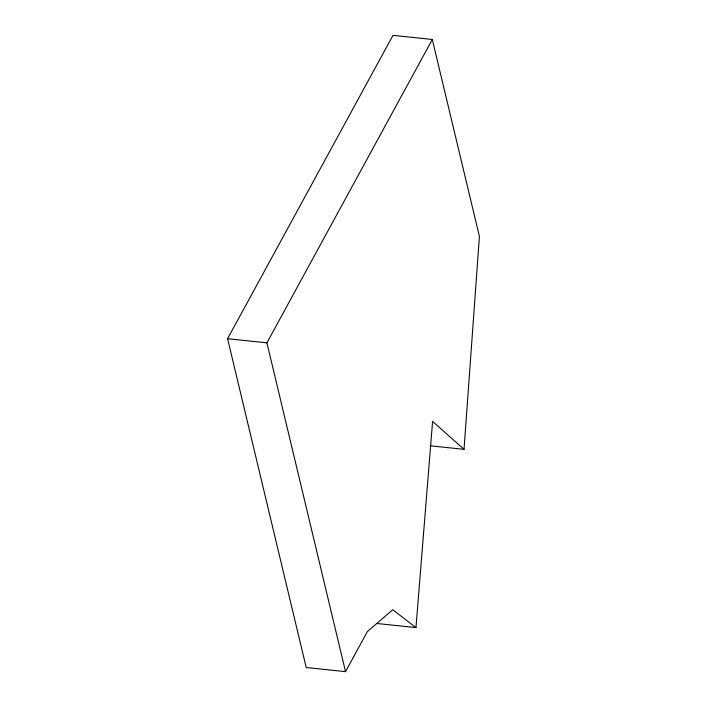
<?xml version="1.0" encoding="UTF-8"?>
<svg xmlns="http://www.w3.org/2000/svg" width="707" height="707" viewBox="0 0 707 707"><rect width="100%" height="100%" fill="white"/><g stroke="black" fill="none" stroke-linecap="round" stroke-linejoin="round"><path stroke-width="1.06" d="M464.022 449.343L479.417 236.5L432.304 39.477L392.986 35.35L227.583 338.715L306.211 667.523L345.529 671.65L367.401 631.537L392.774 609.752L415.963 627.595L432.587 421.407L464.022 449.343L430.165 445.79M345.529 671.65L266.91 342.842L432.304 39.477M227.583 338.715L266.91 342.842M376.637 623.468L415.963 627.595"/></g></svg>
